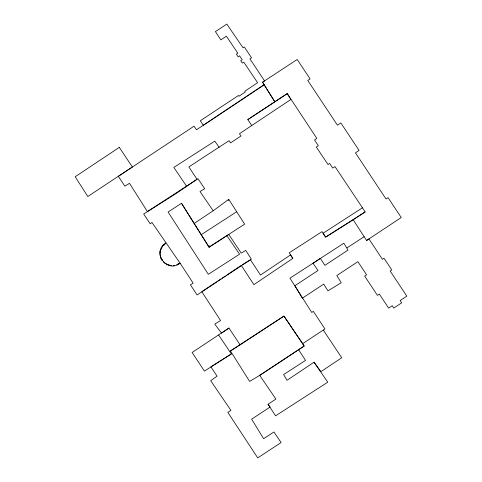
<?xml version="1.0" encoding="UTF-8"?>
<svg xmlns="http://www.w3.org/2000/svg" width="482" height="482" viewBox="0 0 482 482"><rect width="100%" height="100%" fill="white"/><g stroke="black" fill="none" stroke-linecap="round" stroke-linejoin="round"><path stroke-width="0.72" d="M165.898 242.904C151.264 251.821 166.73 273.818 180.111 263.214L193.18 283.187L190.438 284.838L197.096 294.978L251.345 259.123L245.706 250.405L241.211 253.11L228.775 234.439L209.061 247.176L181.479 203.271L168.091 212.038L208.338 274.3L239.56 254.183L226.895 235.668M181.479 203.271L209.061 247.176L209.634 245.79M228.185 200.705L228.757 199.319L244.639 224.142L209.061 247.176M160.283 252.658L160.169 251.23L163 245.368L165.296 243.868M194.095 223.509L213.189 210.773L228.757 199.319M353.204 219.768L365.151 211.935L362.464 207.808L323.006 233.282L325.639 237.126L353.204 219.768L366.609 240.482L368.875 238.867L382.437 259.334L384.052 258.262L391.818 269.962L390.185 271.035L406.82 296.153L400.144 300.545L401.675 302.847L393.77 308.064L392.24 305.745L388.637 308.118L379.346 294.08L377.43 295.364L364.693 276.108L366.609 274.842L357.879 261.666L336.798 275.547L341.244 282.699L327.959 290.851L323.741 284.103L302.328 298.189L294.918 285.718L318 270.504L313.029 263.305L320.373 258.382L324.868 265.359L348.04 250.074L343.841 243.223L289.941 278.18L311.746 312.438L313.36 311.384L324.958 328.953L302.678 343.66L304.154 346.046L259.708 375.37L249.646 381.413L230.444 350.962L283.952 316.096L302.678 343.66M298.677 349.787L305.528 360.379L283.603 374.592L287.025 380.286L314.029 362.193L327.766 382.184L275.535 415.846L268.052 404.265L275.891 399.048L259.708 375.37L304.154 346.046L283.952 316.096L240.084 344.853L228.968 328.037L221.551 333.134L214.791 324.121L220.569 320.536L201.807 291.706L216.611 281.831M247.814 119.596L274.818 101.823L264.154 84.742L203.32 125.29L200.313 120.759L238.451 95.496L238.964 96.231L245.284 92.02L244.778 91.279L257.599 82.687L243.759 62.136L242.319 63.082L240.717 60.744L242.193 59.744L239.578 55.828L238.156 56.792L236.379 54.141L237.801 53.195L226.42 36.186L220.852 39.892L215.406 31.583L226.823 24.1L243.018 47.748L244.284 46.923L251.526 57.798L249.923 58.846L264.54 80.898L262.557 82.229L264.154 84.742L196.481 129.785L194.059 126.17L118.343 176.34L124.88 186.179L129.495 183.317L147.414 211.58L197.048 179.328L188.86 166.911L229.071 140.66L230.565 142.913L240.982 135.972L239.47 133.707L290.821 99.521L287.254 93.598L247.814 119.596L251.682 125.501M365.151 211.935L325.639 237.126L322.06 231.625L289.242 252.797L292.827 258.4L253.875 284.645L241.283 265.377L226.48 275.252M218.617 335.014L231.354 353.951L204.44 371.098L192.107 352.493L228.968 328.037M217.84 281.012L220.925 278.951M222.16 278.132L225.245 276.072M366.609 240.482L401.235 217.521L388.058 197.65L386.022 198.988L355.439 152.836L359.072 150.432L340.84 122.916L337.43 125.169L307.775 80.476L310.113 78.928L297.183 59.479L262.557 82.229L274.818 101.823L287.254 93.598L316.837 138.412L314.523 139.979L318.331 145.685L316.312 147.04L328.013 164.519L329.628 163.446L332.737 168.085L334.99 166.609L362.464 207.808M347.022 247.844L364.169 236.704M201.187 234.722L236.698 211.731M230.444 350.962L240.084 344.853M231.354 353.951L210.887 366.844L217.075 376.177L210.694 380.69L230.95 410.429L227.841 412.399L257.725 457.9L281.09 442.548L273.939 432.005L263.594 438.68L251.646 419.147L270.077 407.061L268.052 404.265M242.506 264.636L250.489 259.822L260.485 275.035L290.489 254.942L292.827 258.4M173.207 265.847L174.586 265.323M176.659 264.534L180.111 263.214L151.951 222.437L150.227 223.847L143.69 214.008L175.544 193.891L197.957 178.641L204.669 188.691L200.012 191.541L213.189 210.773M163 245.368L164.404 244.892M163.494 261.72L164.302 262.883L170.025 265.654L171.465 265.305M178.671 263.564L180.111 263.214M168.929 264.714L170.025 265.654M314.029 362.193L320.879 371.676L341.714 357.764L323.289 330.043M219.093 147.317L214.809 141.136L173.821 167.399L186.661 186.335M162.289 259.973L160.681 257.647L160.512 255.508M162.157 260.509A12.273 12.273 0 0 1 160.169 251.23M119.325 147.371L75.18 176.743L87.808 196.511L132.363 166.995L119.325 147.371"/></g></svg>
